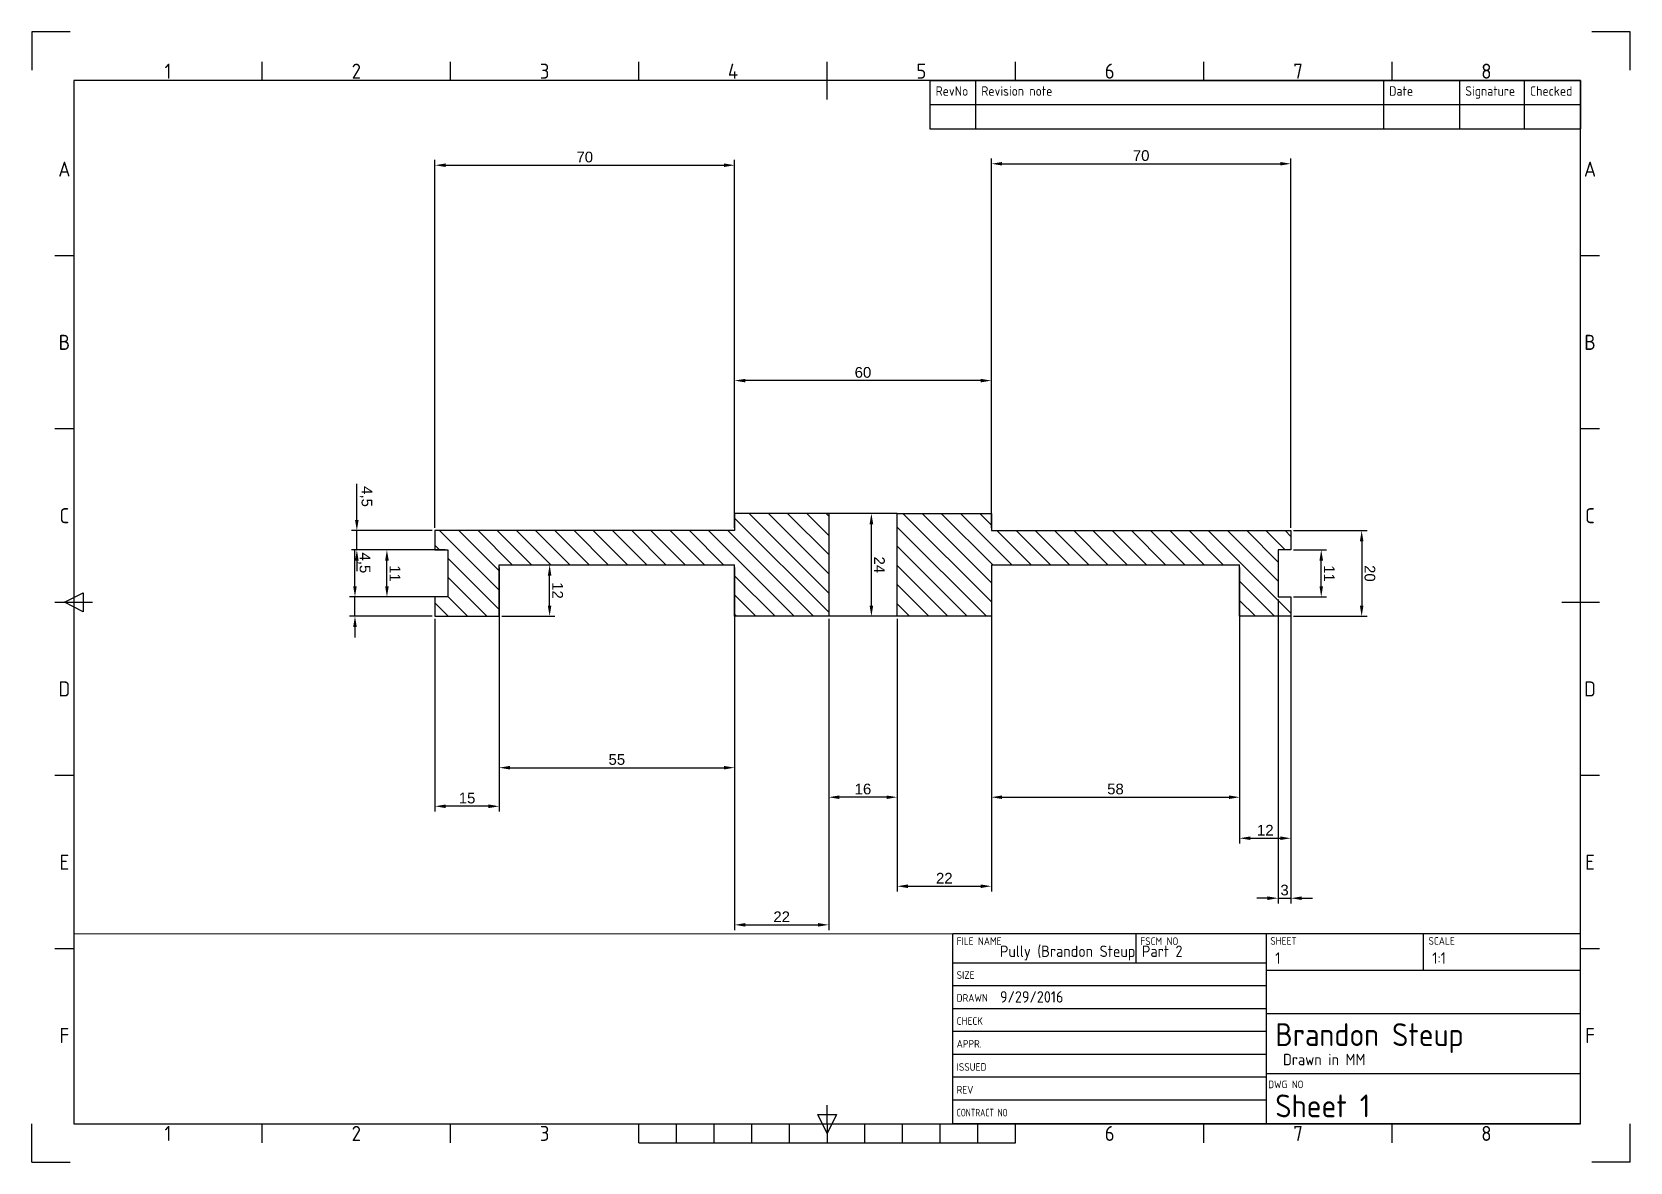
# Paper-space layout 'ISO A3 Title Block' of a CAD drawing. Header units: millimetres. Extents: x 0 to 420, y 0 to 297.
# The model-space entities are those that its viewports show. They can reach past a viewport. Long polylines and large blocks are cut down to what shows.
import ezdxf
from ezdxf.enums import TextEntityAlignment as Align

# ---------------------------------------------------------------- set-up
doc = ezdxf.new("R2010")
doc.units = ezdxf.units.MM
doc.layers.add('Title Block', color=7, linetype='Continuous')
doc.styles.add('ACISOTS', font='isocp.shx', dxfattribs={"height": 1})
doc.styles.add('ISO Proportional', font='isocp.shx')
doc.styles.get("Standard").update_dxf_attribs({"font": 'arial.ttf'})
doc.dimstyles.new('ISO-25', dxfattribs={"dimtxt": 2.5, "dimasz": 2.5, "dimexe": 1.25, "dimexo": 0.625, "dimtad": 1, "dimtxsty": 'Standard', "dimcen": 2.5, "dimadec": 0, "dimazin": 0, "dimtfac": 1, "dimtmove": 0, "dimatfit": 3, "dimfxl": 1, "dimarcsym": 0})

# ---------------------------------------------------------------- blocks, each defined once
blk = doc.blocks.new('*T32')
at = {"layer": 'Title Block', "color": 0, "lineweight": -2}
for p, q in [((0, 0), (12, 0)), ((0, 0), (0, -6.33)), ((12, 0), (119.19, 0)), ((12, 0), (12, -6.33)), ((119.19, 0), (139.19, 0)), ((119.19, 0), (119.19, -6.33)), ((139.19, 0), (156.21, 0)), ((139.19, 0), (139.19, -6.33)), ((156.21, 0), (171, 0)), ((156.21, 0), (156.21, -6.33)), ((171, 0), (171, -6.33)), ((0, -6.33), (12, -6.33)), ((0, -6.33), (0, -12.67)), ((12, -6.33), (119.19, -6.33)), ((12, -6.33), (12, -12.67)), ((119.19, -6.33), (139.19, -6.33)), ((119.19, -6.33), (119.19, -12.67)), ((139.19, -6.33), (156.21, -6.33)), ((139.19, -6.33), (139.19, -12.67)), ((156.21, -6.33), (171, -6.33)), ((156.21, -6.33), (156.21, -12.67)), ((171, -6.33), (171, -12.67)), ((0, -12.67), (12, -12.67)), ((12, -12.67), (119.19, -12.67)), ((119.19, -12.67), (139.19, -12.67)), ((139.19, -12.67), (156.21, -12.67)), ((156.21, -12.67), (171, -12.67))]:
    blk.add_line(p, q, dxfattribs=at)
at = {"layer": 'Title Block', "color": 0, "char_height": 2.5, "attachment_point": 1, "style": 'ISO Proportional'}
for s, insert, width in [('RevNo', (1.5, -1.5), 9), ('Revision note', (13.5, -1.5), 104.1871), ('Date', (120.69, -1.5), 17), ('Signature', (140.69, -1.5), 14.0204), ('Checked', (157.71, -1.5), 11.7925)]:
    blk.add_mtext(s, dxfattribs=dict(at, insert=insert, width=width))
blk = doc.blocks.new('Title Block')
at = {"layer": 'Title Block'}
for p, q in [((0, 297), (0, 287)), ((10, 297), (0, 297)), ((420, 297), (410, 297)), ((420, 287), (420, 297)), ((60.5, 284.23), (60.5, 289.18)), ((110, 284.23), (110, 289.18)), ((159.5, 284.23), (159.5, 289.18)), ((209, 279.28), (209, 289.18)), ((258.5, 284.23), (258.5, 289.18)), ((308, 284.23), (308, 289.18)), ((357.5, 284.23), (357.5, 289.18)), ((407, 284.23), (11, 284.23)), ((11, 284.23), (11, 10)), ((407, 10), (407, 284.23)), ((11, 238.19), (6.05, 238.19)), ((411.95, 238.19), (407, 238.19)), ((11, 192.66), (6.05, 192.66)), ((411.95, 192.66), (407, 192.66)), ((6.05, 147.12), (15.95, 147.12)), ((8.52, 147.12), (13.47, 149.59)), ((13.47, 144.64), (8.52, 147.12)), ((13.47, 149.59), (13.47, 144.64)), ((402.05, 147.12), (411.95, 147.12)), ((11, 101.58), (6.05, 101.58)), ((411.95, 101.58), (407, 101.58)), ((407, 60), (242, 60)), ((242, 10), (242, 60)), ((290.14, 60), (290.14, 52.38)), ((324.5, 10), (324.5, 60)), ((365.75, 50.35), (365.75, 60)), ((407, 10), (407, 60)), ((11, 56.03), (6.05, 56.03)), ((411.95, 56.03), (407, 56.03)), ((242, 52.38), (324.5, 52.38)), ((242, 46.38), (324.5, 46.38)), ((407, 50.35), (324.5, 50.35)), ((242, 40.38), (324.5, 40.38)), ((324.5, 39.01), (407, 39.01)), ((242, 34.38), (324.5, 34.38)), ((242, 28.38), (324.5, 28.38)), ((242, 22.38), (324.5, 22.38)), ((324.5, 23.29), (407, 23.29)), ((209, 10), (209, 14.95)), ((242, 16.38), (324.5, 16.38)), ((0, 0), (0, 10)), ((11, 10), (407, 10)), ((60.5, 5.05), (60.5, 10)), ((110, 5.05), (110, 10)), ((159.5, 5.05), (159.5, 10)), ((169.4, 5.05), (169.4, 10)), ((179.3, 5.05), (179.3, 10)), ((189.2, 5.05), (189.2, 10)), ((199.1, 5.05), (199.1, 10)), ((206.53, 12.47), (211.47, 12.47)), ((209, 7.52), (206.53, 12.47)), ((211.47, 12.47), (209, 7.52)), ((209, 10), (209, 5.05)), ((218.9, 5.05), (218.9, 10)), ((228.8, 5.05), (228.8, 10)), ((238.7, 5.05), (238.7, 10)), ((407, 10), (242, 10)), ((248.6, 5.05), (248.6, 10)), ((258.5, 5.05), (258.5, 10)), ((308, 5.05), (308, 10)), ((357.5, 5.05), (357.5, 10)), ((420, 0), (420, 10)), ((159.5, 5.05), (258.5, 5.05)), ((0, 0), (10, 0)), ((420, 0), (410, 0))]:
    blk.add_line(p, q, dxfattribs=at)
blk.add_blockref('*T32', (236, 284.23))
at = {"layer": 'Title Block', "style": 'ISO Proportional'}
for s, p in [('1', (35.75, 286.7)), ('2', (85.25, 286.7)), ('3', (134.75, 286.7)), ('4', (184.25, 286.7)), ('5', (233.75, 286.7)), ('6', (283.25, 286.7)), ('7', (332.75, 286.7)), ('8', (382.25, 286.7)), ('A', (8.52, 260.96)), ('A', (409.48, 260.96)), ('B', (8.52, 215.43)), ('B', (409.48, 215.43)), ('C', (8.52, 169.88)), ('C', (409.48, 169.88)), ('D', (8.52, 124.34)), ('D', (409.48, 124.34)), ('E', (8.52, 78.8)), ('E', (409.48, 78.8)), ('F', (8.52, 33.27)), ('F', (409.48, 33.27)), ('1', (35.75, 7.52)), ('2', (85.25, 7.52)), ('3', (134.75, 7.52)), ('6', (283.25, 7.52)), ('7', (332.75, 7.52)), ('8', (382.25, 7.52))]:
    blk.add_text(s, height=3.96, dxfattribs=at).set_placement(p, align=Align.MIDDLE)
at = {"layer": 'Title Block', "lineweight": 25, "style": 'ACISOTS'}
for s, p in [('FILE NAME', (243.03, 57.04)), ('FSCM NO', (291.3, 57.04)), ('SHEET', (325.45, 57.11)), ('SCALE', (367.03, 57.11)), ('SIZE', (243.03, 48.14)), ('DRAWN', (243.03, 42.14)), ('CHECK', (243.03, 36.05)), ('APPR.', (243.03, 30.08)), ('ISSUED', (243.03, 23.99)), ('REV', (243.03, 17.99))]:
    blk.add_text(s, height=2, dxfattribs=at).set_placement(p)
at = {"layer": 'Title Block', "lineweight": 25, "style": 'ACISOTS', "width": 0.683519}
blk.add_text('CONTRACT NO', height=2, dxfattribs=at).set_placement((243.03, 11.99))
at = {"layer": 'Title Block', "insert": (324.88, 21.41), "char_height": 2, "width": 8.8, "attachment_point": 1, "style": 'ACISOTS'}
blk.add_mtext('DWG NO', dxfattribs=at)
at = {"layer": 'Title Block', "lineweight": 35, "style": 'ACISOTS'}
for tag, p, height in [('FILE_NAME', (254.41, 53.9), 3), ('FSCM_NO', (293.68, 53.04), 3), ('SHEET', (326.77, 52.11), 3), ('SCALE', (368.02, 52.11), 3), ('SIZE', (254.7, 48.23), 3), ('DESIGN_ACTIVITY', (328.79, 43.14), 3.5), ('CHECK_DATE', (254.41, 41.9), 3), ('CHECK_DATE', (254.7, 36.14), 3), ('CHECKED_BY', (277.96, 36.14), 3), ('SHEETNAME', (326.77, 30.48), 6), ('APPROVAL_DATE', (254.7, 30.17), 3), ('APPROVED_BY', (277.96, 30.17), 3), ('ISSUE_DATE', (254.7, 24.08), 3), ('ISSUED_BY', (277.96, 24.08), 3), ('DRAWING_SUBTITLE', (328.79, 25.44), 3), ('REVISION', (254.7, 18.08), 3), ('SHEETNUMBER-NAME', (326.77, 11.76), 6), ('CONTRACT_NO', (254.7, 12.08), 3.5)]:
    blk.add_attdef(tag, p, '', height=height, dxfattribs=at)
blk = doc.blocks.new('*D2')
at = {"color": 0, "lineweight": -2, "transparency": 16777216}
for p, q in [((120.42, 81), (163.34, 81)), ((162.09, 78.5), (162.09, 67.5)), ((120.42, 65), (163.34, 65))]:
    blk.add_line(p, q, dxfattribs=at)
at = {"color": 0, "transparency": 16777216}
for points in [[(161.68, 78.5), (162.51, 78.5), (162.09, 81)], [(161.68, 67.5), (162.51, 67.5), (162.09, 65)]]:
    blk.add_solid(points, dxfattribs=at)
at = {"layer": 'Defpoints', "color": 0, "transparency": 16777216}
for p in [(119.8, 81), (119.8, 65), (162.09, 65)]:
    blk.add_point(p, dxfattribs=at)
at = {"color": 0, "transparency": 16777216, "insert": (160.19, 73), "char_height": 2.5, "attachment_point": 5, "rotation": 90}
blk.add_mtext('16', dxfattribs=at)
blk = doc.blocks.new('*D8')
at = {"color": 0, "lineweight": -2, "transparency": 16777216}
for p, q in [((95.17, 103), (63.5, 103)), ((64.75, 100.5), (64.75, 45.5)), ((95.17, 43), (63.5, 43))]:
    blk.add_line(p, q, dxfattribs=at)
at = {"color": 0, "transparency": 16777216}
for points in [[(64.34, 100.5), (65.17, 100.5), (64.75, 103)], [(64.34, 45.5), (65.17, 45.5), (64.75, 43)]]:
    blk.add_solid(points, dxfattribs=at)
at = {"layer": 'Defpoints', "color": 0, "transparency": 16777216}
for p in [(95.8, 103), (64.75, 43), (95.8, 43)]:
    blk.add_point(p, dxfattribs=at)
at = {"color": 0, "transparency": 16777216, "insert": (62.85, 73), "char_height": 2.5, "attachment_point": 5, "rotation": 90}
blk.add_mtext('60', dxfattribs=at)
blk = doc.blocks.new('*D11')
at = {"color": 0, "lineweight": -2, "transparency": 16777216}
for p, q in [((99.17, 43), (13.18, 43)), ((14.43, -24.5), (14.43, 40.5)), ((99.17, -27), (13.18, -27))]:
    blk.add_line(p, q, dxfattribs=at)
at = {"color": 0, "transparency": 16777216}
for points in [[(14.01, 40.5), (14.85, 40.5), (14.43, 43)], [(14.01, -24.5), (14.85, -24.5), (14.43, -27)]]:
    blk.add_solid(points, dxfattribs=at)
at = {"layer": 'Defpoints', "color": 0, "transparency": 16777216}
for p in [(14.43, 43), (99.8, 43), (99.8, -27)]:
    blk.add_point(p, dxfattribs=at)
at = {"color": 0, "transparency": 16777216, "insert": (12.53, 8), "char_height": 2.5, "attachment_point": 5, "rotation": 90}
blk.add_mtext('70', dxfattribs=at)
blk = doc.blocks.new('*D13')
at = {"color": 0, "lineweight": -2, "transparency": 16777216}
for p, q in [((108.42, 161), (163.34, 161)), ((162.09, 105.5), (162.09, 158.5)), ((108.42, 103), (163.34, 103))]:
    blk.add_line(p, q, dxfattribs=at)
at = {"color": 0, "transparency": 16777216}
for points in [[(161.68, 158.5), (162.51, 158.5), (162.09, 161)], [(161.68, 105.5), (162.51, 105.5), (162.09, 103)]]:
    blk.add_solid(points, dxfattribs=at)
at = {"layer": 'Defpoints', "color": 0, "transparency": 16777216}
for p in [(107.8, 161), (162.09, 161), (107.8, 103)]:
    blk.add_point(p, dxfattribs=at)
at = {"color": 0, "transparency": 16777216, "insert": (160.19, 132), "char_height": 2.5, "attachment_point": 5, "rotation": 90}
blk.add_mtext('58', dxfattribs=at)
blk = doc.blocks.new('*D14')
at = {"color": 0, "lineweight": -2, "transparency": 16777216}
for p, q in [((120.42, 173), (172.93, 173)), ((171.68, 163.5), (171.68, 170.5)), ((120.42, 161), (172.93, 161))]:
    blk.add_line(p, q, dxfattribs=at)
at = {"color": 0, "transparency": 16777216}
for points in [[(171.26, 170.5), (172.09, 170.5), (171.68, 173)], [(171.26, 163.5), (172.09, 163.5), (171.68, 161)]]:
    blk.add_solid(points, dxfattribs=at)
at = {"layer": 'Defpoints', "color": 0, "transparency": 16777216}
for p in [(119.8, 173), (171.68, 173), (119.8, 161)]:
    blk.add_point(p, dxfattribs=at)
at = {"color": 0, "transparency": 16777216, "insert": (169.8, 167), "char_height": 2.5, "attachment_point": 5, "rotation": 90}
blk.add_mtext('12', dxfattribs=at)
blk = doc.blocks.new('*D15')
at = {"color": 0, "lineweight": -2, "transparency": 16777216}
for p, q in [((99.17, 173), (12.84, 173)), ((14.09, 105.5), (14.09, 170.5)), ((99.17, 103), (12.84, 103))]:
    blk.add_line(p, q, dxfattribs=at)
at = {"color": 0, "transparency": 16777216}
for points in [[(13.67, 170.5), (14.5, 170.5), (14.09, 173)], [(13.67, 105.5), (14.5, 105.5), (14.09, 103)]]:
    blk.add_solid(points, dxfattribs=at)
at = {"layer": 'Defpoints', "color": 0, "transparency": 16777216}
for p in [(14.09, 173), (99.8, 173), (99.8, 103)]:
    blk.add_point(p, dxfattribs=at)
at = {"color": 0, "transparency": 16777216, "insert": (12.19, 138), "char_height": 2.5, "attachment_point": 5, "rotation": 90}
blk.add_mtext('70', dxfattribs=at)
blk = doc.blocks.new('*D16')
at = {"color": 0, "lineweight": -2, "transparency": 16777216}
for p, q in [((99.8, 173.62), (99.8, 190.77)), ((119.8, 173.62), (119.8, 190.77)), ((102.3, 189.52), (117.3, 189.52))]:
    blk.add_line(p, q, dxfattribs=at)
at = {"color": 0, "transparency": 16777216}
for points in [[(102.3, 189.94), (102.3, 189.1), (99.8, 189.52)], [(117.3, 189.94), (117.3, 189.1), (119.8, 189.52)]]:
    blk.add_solid(points, dxfattribs=at)
at = {"layer": 'Defpoints', "color": 0, "transparency": 16777216}
for p in [(119.8, 189.52), (99.8, 173), (119.8, 173)]:
    blk.add_point(p, dxfattribs=at)
at = {"color": 0, "transparency": 16777216, "insert": (109.8, 191.42), "char_height": 2.5, "attachment_point": 5}
blk.add_mtext('20', dxfattribs=at)
blk = doc.blocks.new('*D17')
at = {"color": 0, "lineweight": -2, "transparency": 16777216}
for p, q in [((104.3, 173.62), (104.3, 181.32)), ((112.8, 180.07), (106.8, 180.07)), ((115.3, 173.62), (115.3, 181.32))]:
    blk.add_line(p, q, dxfattribs=at)
at = {"color": 0, "transparency": 16777216}
for points in [[(106.8, 180.49), (106.8, 179.66), (104.3, 180.07)], [(112.8, 180.49), (112.8, 179.66), (115.3, 180.07)]]:
    blk.add_solid(points, dxfattribs=at)
at = {"layer": 'Defpoints', "color": 0, "transparency": 16777216}
for p in [(104.3, 180.07), (104.3, 173), (115.3, 173)]:
    blk.add_point(p, dxfattribs=at)
at = {"color": 0, "transparency": 16777216, "insert": (109.8, 181.95), "char_height": 2.5, "attachment_point": 5}
blk.add_mtext('11', dxfattribs=at)
blk = doc.blocks.new('*D18')
at = {"color": 0, "lineweight": -2, "transparency": 16777216}
for p, q in [((185.69, 175.5), (185.69, 178)), ((115.92, 173), (186.94, 173)), ((185.69, 170), (185.69, 173)), ((115.92, 170), (186.94, 170)), ((185.69, 167.5), (185.69, 165))]:
    blk.add_line(p, q, dxfattribs=at)
at = {"color": 0, "transparency": 16777216}
for points in [[(185.27, 175.5), (186.11, 175.5), (185.69, 173)], [(185.27, 167.5), (186.11, 167.5), (185.69, 170)]]:
    blk.add_solid(points, dxfattribs=at)
at = {"layer": 'Defpoints', "color": 0, "transparency": 16777216}
for p in [(115.3, 173), (185.69, 173), (115.3, 170)]:
    blk.add_point(p, dxfattribs=at)
at = {"color": 0, "transparency": 16777216, "insert": (183.79, 171.5), "char_height": 2.5, "attachment_point": 5, "rotation": 90}
blk.add_mtext('3', dxfattribs=at)
blk = doc.blocks.new('*D19')
at = {"color": 0, "lineweight": -2, "transparency": 16777216}
for p, q in [((120.42, 103), (184.14, 103)), ((182.89, 83.5), (182.89, 100.5)), ((120.42, 81), (184.14, 81))]:
    blk.add_line(p, q, dxfattribs=at)
at = {"color": 0, "transparency": 16777216}
for points in [[(182.48, 100.5), (183.31, 100.5), (182.89, 103)], [(182.48, 83.5), (183.31, 83.5), (182.89, 81)]]:
    blk.add_solid(points, dxfattribs=at)
at = {"layer": 'Defpoints', "color": 0, "transparency": 16777216}
for p in [(119.8, 103), (182.89, 103), (119.8, 81)]:
    blk.add_point(p, dxfattribs=at)
at = {"color": 0, "transparency": 16777216, "insert": (181.01, 92), "char_height": 2.5, "attachment_point": 5, "rotation": 90}
blk.add_mtext('22', dxfattribs=at)
blk = doc.blocks.new('*D20')
at = {"color": 0, "lineweight": -2, "transparency": 16777216}
for p, q in [((120.42, 65), (193.16, 65)), ((191.91, 45.5), (191.91, 62.5)), ((120.42, 43), (193.16, 43))]:
    blk.add_line(p, q, dxfattribs=at)
at = {"color": 0, "transparency": 16777216}
for points in [[(191.49, 62.5), (192.32, 62.5), (191.91, 65)], [(191.49, 45.5), (192.32, 45.5), (191.91, 43)]]:
    blk.add_solid(points, dxfattribs=at)
at = {"layer": 'Defpoints', "color": 0, "transparency": 16777216}
for p in [(119.8, 65), (191.91, 65), (119.8, 43)]:
    blk.add_point(p, dxfattribs=at)
at = {"color": 0, "transparency": 16777216, "insert": (190.03, 54), "char_height": 2.5, "attachment_point": 5, "rotation": 90}
blk.add_mtext('22', dxfattribs=at)
blk = doc.blocks.new('*D21')
at = {"color": 0, "lineweight": -2, "transparency": 16777216}
for p, q in [((108.42, 43), (156.45, 43)), ((155.2, -9.5), (155.2, 40.5)), ((108.42, -12), (156.45, -12))]:
    blk.add_line(p, q, dxfattribs=at)
at = {"color": 0, "transparency": 16777216}
for points in [[(154.78, 40.5), (155.61, 40.5), (155.2, 43)], [(154.78, -9.5), (155.61, -9.5), (155.2, -12)]]:
    blk.add_solid(points, dxfattribs=at)
at = {"layer": 'Defpoints', "color": 0, "transparency": 16777216}
for p in [(107.8, 43), (155.2, 43), (107.8, -12)]:
    blk.add_point(p, dxfattribs=at)
at = {"color": 0, "transparency": 16777216, "insert": (153.3, 15.5), "char_height": 2.5, "attachment_point": 5, "rotation": 90}
blk.add_mtext('55', dxfattribs=at)
blk = doc.blocks.new('*D22')
at = {"color": 0, "lineweight": -2, "transparency": 16777216}
for p, q in [((107.8, -11.37), (107.8, 1.04)), ((119.8, -11.37), (119.8, 1.04)), ((117.3, -0.21), (110.3, -0.21))]:
    blk.add_line(p, q, dxfattribs=at)
at = {"color": 0, "transparency": 16777216}
for points in [[(110.3, 0.2), (110.3, -0.63), (107.8, -0.21)], [(117.3, 0.2), (117.3, -0.63), (119.8, -0.21)]]:
    blk.add_solid(points, dxfattribs=at)
at = {"layer": 'Defpoints', "color": 0, "transparency": 16777216}
for p in [(107.8, -0.21), (107.8, -12), (119.8, -12)]:
    blk.add_point(p, dxfattribs=at)
at = {"color": 0, "transparency": 16777216, "insert": (113.8, 1.67), "char_height": 2.5, "attachment_point": 5}
blk.add_mtext('12', dxfattribs=at)
blk = doc.blocks.new('*D23')
at = {"color": 0, "lineweight": -2, "transparency": 16777216}
for p, q in [((120.42, -12), (165.46, -12)), ((164.21, -14.5), (164.21, -24.5)), ((120.42, -27), (165.46, -27))]:
    blk.add_line(p, q, dxfattribs=at)
at = {"color": 0, "transparency": 16777216}
for points in [[(163.79, -14.5), (164.63, -14.5), (164.21, -12)], [(163.79, -24.5), (164.63, -24.5), (164.21, -27)]]:
    blk.add_solid(points, dxfattribs=at)
at = {"layer": 'Defpoints', "color": 0, "transparency": 16777216}
for p in [(119.8, -12), (119.8, -27), (164.21, -27)]:
    blk.add_point(p, dxfattribs=at)
at = {"color": 0, "transparency": 16777216, "insert": (162.31, -19.5), "char_height": 2.5, "attachment_point": 5, "rotation": 90}
blk.add_mtext('15', dxfattribs=at)
blk = doc.blocks.new('*D24')
at = {"color": 0, "lineweight": -2, "transparency": 16777216}
for p, q in [((104.3, -24.62), (104.3, -39.47)), ((115.3, -24.62), (115.3, -39.47)), ((112.8, -38.22), (106.8, -38.22))]:
    blk.add_line(p, q, dxfattribs=at)
at = {"color": 0, "transparency": 16777216}
for points in [[(106.8, -37.8), (106.8, -38.64), (104.3, -38.22)], [(112.8, -37.8), (112.8, -38.64), (115.3, -38.22)]]:
    blk.add_solid(points, dxfattribs=at)
at = {"layer": 'Defpoints', "color": 0, "transparency": 16777216}
for p in [(104.3, -24), (115.3, -24), (104.3, -38.22)]:
    blk.add_point(p, dxfattribs=at)
at = {"color": 0, "transparency": 16777216, "insert": (109.8, -36.34), "char_height": 2.5, "attachment_point": 5}
blk.add_mtext('11', dxfattribs=at)
blk = doc.blocks.new('*D25')
at = {"color": 0, "lineweight": -2, "transparency": 16777216}
for p, q in [((99.8, -27.62), (99.8, -46.5)), ((104.3, -27.62), (104.3, -46.5)), ((97.3, -45.25), (88.88, -45.25)), ((104.3, -45.25), (99.8, -45.25)), ((106.8, -45.25), (109.3, -45.25))]:
    blk.add_line(p, q, dxfattribs=at)
at = {"color": 0, "transparency": 16777216}
for points in [[(97.3, -44.83), (97.3, -45.67), (99.8, -45.25)], [(106.8, -44.83), (106.8, -45.67), (104.3, -45.25)]]:
    blk.add_solid(points, dxfattribs=at)
at = {"layer": 'Defpoints', "color": 0, "transparency": 16777216}
for p in [(99.8, -27), (104.3, -27), (99.8, -45.25)]:
    blk.add_point(p, dxfattribs=at)
at = {"color": 0, "transparency": 16777216, "insert": (91.84, -43.13), "char_height": 2.5, "attachment_point": 5}
blk.add_mtext('4,5', dxfattribs=at)
blk = doc.blocks.new('*D26')
at = {"color": 0, "lineweight": -2, "transparency": 16777216}
for p, q in [((115.3, -27.62), (115.3, -46.94)), ((119.8, -27.62), (119.8, -46.94)), ((112.8, -45.69), (104.38, -45.69)), ((119.8, -45.69), (115.3, -45.69)), ((122.3, -45.69), (124.8, -45.69))]:
    blk.add_line(p, q, dxfattribs=at)
at = {"color": 0, "transparency": 16777216}
for points in [[(112.8, -45.27), (112.8, -46.1), (115.3, -45.69)], [(122.3, -45.27), (122.3, -46.1), (119.8, -45.69)]]:
    blk.add_solid(points, dxfattribs=at)
at = {"layer": 'Defpoints', "color": 0, "transparency": 16777216}
for p in [(115.3, -27), (119.8, -27), (115.3, -45.69)]:
    blk.add_point(p, dxfattribs=at)
at = {"color": 0, "transparency": 16777216, "insert": (107.34, -43.57), "char_height": 2.5, "attachment_point": 5}
blk.add_mtext('4,5', dxfattribs=at)
blk = doc.blocks.new('*D27')
at = {"color": 0, "lineweight": -2, "transparency": 16777216}
for p, q in [((95.8, 80.38), (95.8, 73.72)), ((119.8, 80.38), (119.8, 73.72)), ((117.3, 74.97), (98.3, 74.97))]:
    blk.add_line(p, q, dxfattribs=at)
at = {"color": 0, "transparency": 16777216}
for points in [[(98.3, 75.39), (98.3, 74.55), (95.8, 74.97)], [(117.3, 75.39), (117.3, 74.55), (119.8, 74.97)]]:
    blk.add_solid(points, dxfattribs=at)
at = {"layer": 'Defpoints', "color": 0, "transparency": 16777216}
for p in [(95.8, 81), (119.8, 81), (95.8, 74.97)]:
    blk.add_point(p, dxfattribs=at)
at = {"color": 0, "transparency": 16777216, "insert": (107.8, 76.85), "char_height": 2.5, "attachment_point": 5}
blk.add_mtext('24', dxfattribs=at)

msp = doc.modelspace()

# ---------------------------------------------------------------- hatches: boundary and pattern name
h = msp.add_hatch()
h.set_pattern_fill('ANSI31', color=256)
h.paths.add_polyline_path([(119.8, 103), (107.8, 103), (107.8, 161), (119.8, 161), (119.8, 173), (115.3, 173), (115.3, 170), (104.3, 170), (104.3, 173), (99.8, 173), (99.8, 103), (95.8, 103), (95.8, 81), (119.8, 81)])
h = msp.add_hatch()
h.set_pattern_fill('ANSI31', color=256)
h.paths.add_polyline_path([(107.8, 43), (119.8, 43), (119.8, 65), (95.8, 65), (95.8, 43), (99.8, 43), (99.8, -27), (104.3, -27), (104.3, -24), (115.3, -24), (115.3, -27), (119.8, -27), (119.8, -12), (107.8, -12)])

# ---------------------------------------------------------------- linework, layer by layer
for p, q in [((99.8, 103), (99.8, 173)), ((99.8, 173), (104.3, 173)), ((104.3, 173), (104.3, 170)), ((115.3, 170), (115.3, 173)), ((115.3, 173), (119.8, 173)), ((119.8, 173), (119.8, 161)), ((104.3, 170), (115.3, 170)), ((119.8, 161), (107.8, 161)), ((107.8, 103), (107.8, 161)), ((95.8, 81), (95.8, 103)), ((95.8, 103), (99.8, 103)), ((107.8, 103), (119.8, 103)), ((119.8, 103), (119.8, 81)), ((119.8, 81), (95.8, 81)), ((95.8, 81), (95.8, 65)), ((119.8, 81), (119.8, 65)), ((95.8, 65), (119.8, 65)), ((95.8, 65), (95.8, 43)), ((119.8, 65), (119.8, 43)), ((95.8, 43), (99.8, 43)), ((99.8, 43), (99.8, -27)), ((119.8, 43), (107.8, 43)), ((107.8, -12), (107.8, 43)), ((119.8, -12), (107.8, -12)), ((119.8, -27), (119.8, -12)), ((104.3, -27), (104.3, -24)), ((104.3, -24), (115.3, -24)), ((115.3, -24), (115.3, -27)), ((99.8, -27), (104.3, -27)), ((115.3, -27), (119.8, -27))]:
    msp.add_line(p, q)

# ---------------------------------------------------------------- dimensions: what is measured, and where the dimension line sits
for base, p1, p2, picture, middle in [((119.8, 189.521), (99.8, 173), (119.8, 173), '*D16', (109.8, 191.422)), ((104.3, 180.074), (115.3, 173), (104.3, 173), '*D17', (109.8, 181.954)), ((95.8, 74.971), (119.8, 81), (95.8, 81), '*D27', (107.8, 76.851)), ((107.8, -0.214), (119.8, -12), (107.8, -12), '*D22', (113.8, 1.667)), ((104.3, -38.219), (115.3, -24), (104.3, -24), '*D24', (109.8, -36.339)), ((99.8, -45.249), (104.3, -27), (99.8, -27), '*D25', (91.84, -43.126)), ((115.3, -45.688), (119.8, -27), (115.3, -27), '*D26', (107.34, -43.566))]:
    dim = msp.add_linear_dim(base=base, p1=p1, p2=p2, dimstyle='ISO-25')
    dim.commit()
    dim.dimension.update_dxf_attribs({"geometry": picture, "text_midpoint": middle})
dim = msp.add_linear_dim(base=(185.69, 173), p1=(115.3, 170), p2=(115.3, 173), angle=90, dimstyle='ISO-25')
dim.commit()
dim.dimension.update_dxf_attribs({"geometry": '*D18', "text_midpoint": (185.69, 171.5), "dimtype": 160})
for base, p1, p2, picture, middle in [((14.088, 173), (99.8, 103), (99.8, 173), '*D15', (12.186, 138)), ((171.678, 173), (119.8, 161), (119.8, 173), '*D14', (169.798, 167)), ((162.094, 161), (107.8, 103), (107.8, 161), '*D13', (160.193, 132)), ((64.754, 43), (95.8, 103), (95.8, 43), '*D8', (62.852, 73)), ((182.893, 103), (119.8, 81), (119.8, 103), '*D19', (181.013, 92)), ((162.093, 65), (119.8, 81), (119.8, 65), '*D2', (160.192, 73)), ((191.906, 65), (119.8, 43), (119.8, 65), '*D20', (190.026, 54)), ((14.431, 43), (99.8, -27), (99.8, 43), '*D11', (12.529, 8)), ((155.197, 43), (107.8, -12), (107.8, 43), '*D21', (153.301, 15.5)), ((164.209, -27), (119.8, -12), (119.8, -27), '*D23', (162.308, -19.5))]:
    dim = msp.add_linear_dim(base=base, p1=p1, p2=p2, angle=90, dimstyle='ISO-25')
    dim.commit()
    dim.dimension.update_dxf_attribs({"geometry": picture, "text_midpoint": middle})

psp = doc.layouts.new('ISO A3 Title Block')

# ---------------------------------------------------------------- block references
ref = psp.add_blockref('Title Block', (0, 0))
ref.add_attrib('SHEETNAME', 'Brandon Steup', (326.77, 30.48), dxfattribs={"layer": 'Title Block', "lineweight": 35, "height": 6, "style": 'ACISOTS'})
ref.add_attrib('SHEETNUMBER-NAME', 'Sheet 1', (326.77, 11.76), dxfattribs={"layer": 'Title Block', "lineweight": 35, "height": 6, "style": 'ACISOTS'})
ref.add_attrib('SCALE', '1:1', (368.02, 52.11), dxfattribs={"layer": 'Title Block', "lineweight": 35, "height": 3, "style": 'ACISOTS'})
ref.add_attrib('SHEET', '1', (326.77, 52.11), dxfattribs={"layer": 'Title Block', "lineweight": 35, "height": 3, "style": 'ACISOTS'})
ref.add_attrib('FILE_NAME', 'Pully (Brandon Steup Part 2', (254.41, 53.9), dxfattribs={"layer": 'Title Block', "lineweight": 35, "height": 3, "style": 'ACISOTS'})
ref.add_attrib('CHECK_DATE', '9/29/2016', (254.41, 41.9), dxfattribs={"layer": 'Title Block', "lineweight": 35, "height": 3, "style": 'ACISOTS'})
ref.add_attrib('DRAWING_SUBTITLE', 'Drawn in MM', (328.79, 25.44), dxfattribs={"layer": 'Title Block', "lineweight": 35, "height": 3, "style": 'ACISOTS'})

# ---------------------------------------------------------------- viewports
at = {"layer": '0', "view_target_point": (106.875, 72.876), "view_twist_angle": 270}
psp.add_viewport(center=(209, 172.12), size=(396, 224.23), view_center_point=(-8.233, 12.56), view_height=199.34067, dxfattribs=at)

doc.saveas('drawing.dxf')
